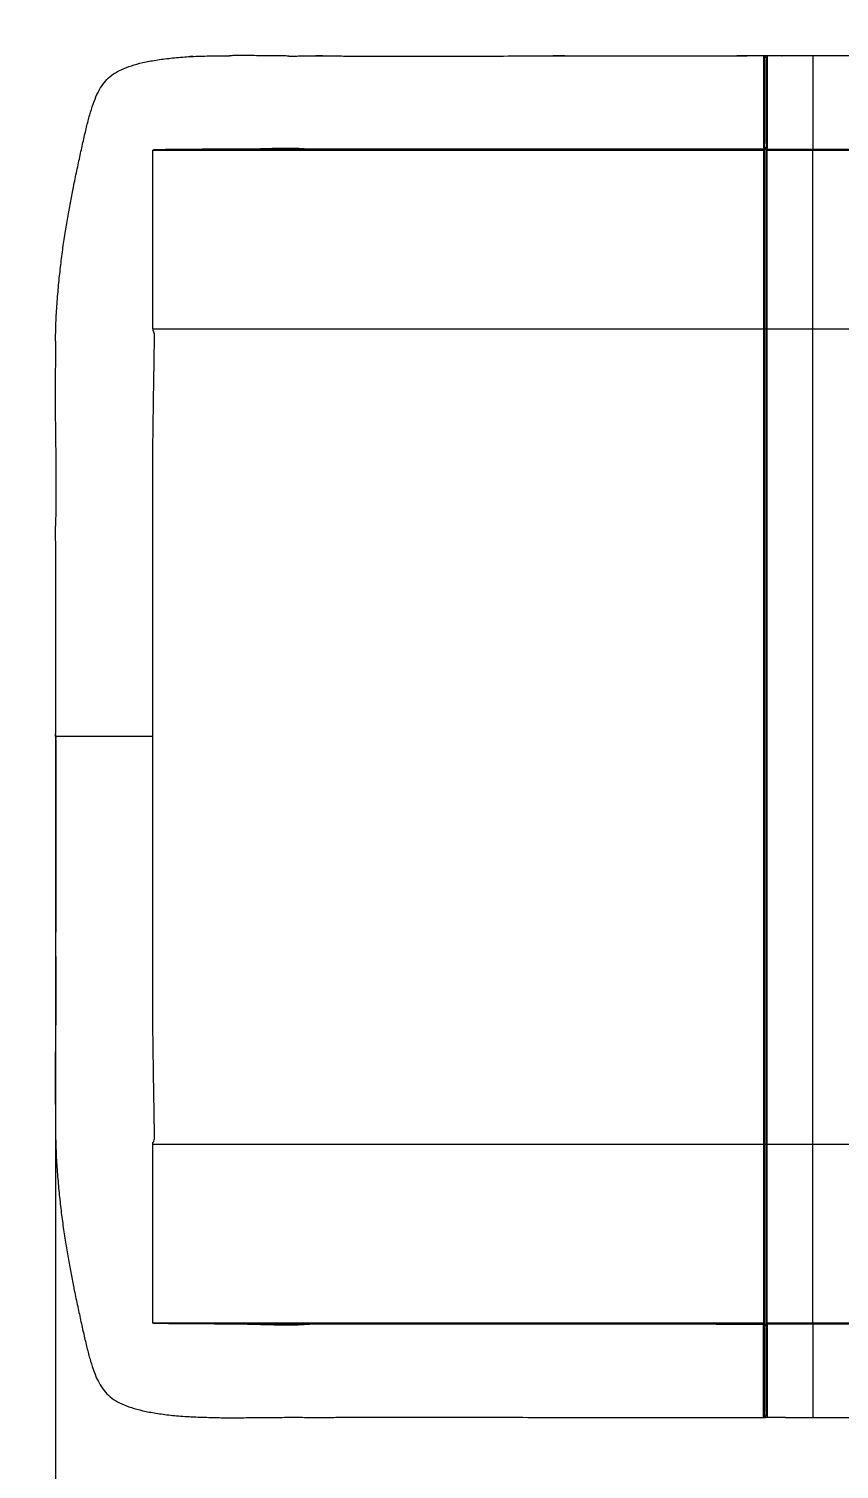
# Model space of a CAD drawing. Header units: millimetres. Extents: x -6077 to 4764, y -4093 to 4128.
# Drawn here: x -2592 to -2175, y 1290 to 2032 of the extents above; entities that cross this region are included whole.
import ezdxf

# ---------------------------------------------------------------- set-up
doc = ezdxf.new("R2010")
doc.units = ezdxf.units.MM
for name, color, linetype in [('DIKOM_ОБЪЕКТ', 7, 'Continuous'), ('DIKOM_РАЗМЕР_ЗОНА', 7, 'Continuous'), ('DIKOM_РАЗМЕР_ОБЪЕКТА', 7, 'Continuous')]:
    doc.layers.add(name, color=color, linetype=linetype)
doc.styles.add('style1', font='arial.ttf', dxfattribs={"width": 0.8})
doc.dimstyles.new('1-50', dxfattribs={"dimtxt": 300, "dimasz": 200, "dimexe": 100, "dimexo": 0, "dimgap": 100, "dimtad": 1, "dimdec": 0, "dimtxsty": 'style1', "dimcen": 0, "dimclrd": 7, "dimclre": 7, "dimadec": 1, "dimazin": 2, "dimtfac": 1, "dimtdec": 0, "dimtmove": 0, "dimatfit": 3, "dimfxl": 0, "dimlwd": 25, "dimlwe": 18, "dimarcsym": 0})

# ---------------------------------------------------------------- blocks, each defined once
blk = doc.blocks.new('A$Ceda28903')
at = {"color": 7, "linetype": 'Continuous', "lineweight": 15}
for p, q in [((750.62, 389.96), (750.62, 662.99)), ((1170.61, 662.99), (1170.61, 389.96)), ((658.62, 389.96), (658.62, 610.53)), ((1262.61, 610.53), (1262.61, 389.96)), ((658.11, 389.96), (658.11, 562.04)), ((1263.11, 562.04), (1263.11, 389.96)), ((610.11, 389.96), (658.11, 389.96)), ((610.11, 389.96), (610.11, 375.96)), ((658.62, 389.96), (658.11, 389.96)), ((658.11, 366.39), (658.11, 389.96)), ((658.62, 366.39), (658.62, 389.96)), ((750.62, 389.96), (658.62, 389.96)), ((750.62, 366.39), (750.62, 389.96)), ((1170.61, 389.96), (750.62, 389.96)), ((1262.61, 389.96), (1170.61, 389.96)), ((1170.61, 389.96), (1170.61, 366.39)), ((1263.11, 389.96), (1262.61, 389.96)), ((1262.61, 389.96), (1262.61, 366.39)), ((1263.11, 389.96), (1311.11, 389.96)), ((1263.11, 389.96), (1263.11, 366.39)), ((1311.11, 375.96), (1311.11, 389.96)), ((610.1, 373.97), (610.13, 374.11)), ((610.1, 373.97), (610.1, 364.53)), ((610.11, 375.96), (610.11, 366.39)), ((1311.11, 375.96), (1311.11, 366.39)), ((1311.11, 374.07), (1311.13, 373.97)), ((1311.13, 373.97), (1311.13, 364.53)), ((610.11, 364.53), (610.1, 350.76)), ((610.11, 365.53), (610.11, 364.66)), ((611.26, 366.11), (610.39, 365.24)), ((610.57, 365.23), (610.39, 365.24)), ((657.35, 366.24), (658.02, 366.39)), ((657.61, 365.89), (658.12, 365.89)), ((658.32, 365.26), (657.82, 365.26)), ((657.83, 364.55), (657.94, 364.55)), ((658.62, 366.39), (658.11, 366.39)), ((658.11, 364.55), (658.11, 310.85)), ((658.11, 364.55), (658.62, 364.55)), ((658.12, 365.89), (750.62, 365.89)), ((750.62, 365.26), (658.32, 365.26)), ((750.62, 366.39), (658.62, 366.39)), ((658.62, 50.05), (658.62, 364.55)), ((658.62, 364.55), (750.62, 364.55)), ((1170.61, 366.39), (750.62, 366.39)), ((750.62, 365.89), (1170.61, 365.89)), ((750.62, 364.55), (750.62, 365.26)), ((1170.61, 365.26), (750.62, 365.26)), ((750.62, 50.05), (750.62, 364.55)), ((750.62, 364.55), (1170.61, 364.55)), ((1262.61, 366.39), (1170.61, 366.39)), ((1170.61, 365.89), (1263.11, 365.89)), ((1170.61, 364.55), (1170.61, 365.26)), ((1262.9, 365.26), (1170.61, 365.26)), ((1170.61, 364.55), (1170.61, 50.05)), ((1170.61, 364.55), (1262.61, 364.55)), ((1263.11, 366.39), (1262.61, 366.39)), ((1262.61, 364.55), (1262.61, 50.05)), ((1262.61, 364.55), (1263.11, 364.55)), ((1263.41, 365.26), (1262.9, 365.26)), ((1263.11, 365.89), (1263.61, 365.89)), ((1263.11, 364.55), (1263.11, 310.85)), ((1263.21, 366.39), (1263.69, 366.22)), ((1263.4, 364.55), (1263.29, 364.55)), ((1264.42, 366.08), (1264, 366.08)), ((1310.84, 365.24), (1310, 366.08)), ((1310.32, 366.25), (1311, 366.39)), ((1311.13, 364.53), (1310.95, 364.53)), ((1311.12, 364.63), (1311.12, 365.53)), ((1311.13, 350.76), (1311.12, 364.53)), ((1311.14, 349.96), (1311.14, 350.76)), ((658.11, 153.68), (658.11, 139.39)), ((1263.11, 153.68), (1263.11, 139.39)), ((610.13, 135.23), (610.12, 134.08)), ((610.16, 137.44), (610.13, 135.23)), ((658.11, 139.39), (658.11, 134.05)), ((1263.11, 139.39), (1263.11, 134.05)), ((1311.1, 135.32), (1311.07, 137.37)), ((1311.11, 134.08), (1311.1, 135.32)), ((610.43, 70.8), (610.47, 70.08)), ((1310.69, 69.24), (1310.73, 69.83)), ((1310.73, 69.83), (1310.8, 70.8)), ((658.56, 50.57), (658.6, 50.11)), ((658.6, 50.11), (658.61, 50.05)), ((658.61, 50.05), (658.62, 50.05)), ((659.96, 50.05), (659.94, 50.05)), ((679.06, 50.05), (674.28, 50.05)), ((706.09, 50.05), (699.68, 50.05)), ((750.62, 50.05), (743.45, 50.05)), ((750.62, 50.05), (751.1, 50.05)), ((751.1, 50.05), (751.72, 50.05)), ((960.61, 50.05), (815.9, 50.05)), ((1105.32, 50.05), (960.61, 50.05)), ((1170.12, 50.05), (1169.51, 50.05)), ((1170.61, 50.05), (1170.12, 50.05)), ((1177.78, 50.05), (1170.61, 50.05)), ((1221.55, 50.05), (1215.14, 50.05)), ((1246.95, 50.05), (1242.17, 50.05)), ((1261.29, 50.05), (1261.27, 50.05)), ((1262.63, 50.11), (1262.61, 50.05)), ((1262.61, 50.05), (1262.61, 50.05)), ((1262.67, 50.57), (1262.63, 50.11)), ((1169.64, 0.05), (1171.97, 0.15)), ((1171.97, 0.15), (1174.3, 0.25))]:
    blk.add_line(p, q, dxfattribs=at)
at = {"color": 8, "linetype": 'Continuous', "lineweight": 15}
for p, q in [((657.82, 365.26), (656.9, 366.17)), ((658.32, 365.26), (657.36, 366.23)), ((750.62, 366.39), (750.62, 365.89)), ((750.62, 365.26), (750.62, 365.89)), ((1170.61, 366.39), (1170.61, 365.89)), ((1170.61, 365.89), (1170.61, 365.26)), ((1263.54, 365.89), (1262.9, 365.26)), ((1263.41, 365.26), (1264.07, 365.92)), ((658.11, 310.85), (658.11, 153.68)), ((1263.11, 310.85), (1263.11, 153.68))]:
    blk.add_line(p, q, dxfattribs=at)
at = {"color": 7, "linetype": 'Continuous', "lineweight": 15}
for centre, radius, start, end in [((657.9, 197.57), 168.82, 89.92795, 90.15961), ((657.62, 364.55), 1, 359.99092, 44.9924), ((1263.61, 364.55), 1, 135.00009, 180.0001)]:
    blk.add_arc(centre, radius, start, end, dxfattribs=at)
at = {"color": 8, "linetype": 'Continuous', "lineweight": 15}
for centre, start, end in [((658.12, 366.39), 269.98221, 0.02121), ((1263.11, 366.39), 180.00145, 270.00196)]:
    blk.add_arc(centre, 0.5, start, end, dxfattribs=at)
at = {"color": 7, "linetype": 'Continuous', "lineweight": 15}
for points, knots in [([(610.11, 562.04), (610.11, 557.02), (610.11, 546.96), (610.11, 531.08), (610.11, 514.64), (610.11, 497.65), (610.11, 480.23), (610.11, 462.47), (610.11, 444.47), (610.11, 426.33), (610.11, 408.14), (610.11, 396.01), (610.11, 389.96)], [0, 0, 0, 0, 0.098974, 0.198608, 0.298758, 0.399272, 0.5, 0.60073, 0.701245, 0.801394, 0.901027, 1, 1, 1, 1]), ([(1311.11, 389.96), (1311.11, 396.01), (1311.11, 408.14), (1311.11, 426.33), (1311.11, 444.47), (1311.11, 462.47), (1311.11, 480.23), (1311.11, 497.65), (1311.11, 514.64), (1311.11, 531.08), (1311.11, 546.96), (1311.11, 557.02), (1311.11, 562.04)], [0, 0, 0, 0, 0.098974, 0.198608, 0.298757, 0.399272, 0.5, 0.600729, 0.701245, 0.801394, 0.901027, 1, 1, 1, 1]), ([(610.39, 365.24), (610.36, 365.21), (610.32, 365.16), (610.26, 365.08), (610.2, 364.99), (610.16, 364.89), (610.13, 364.79), (610.1, 364.67), (610.1, 364.59), (610.1, 364.53)], [0, 0, 0, 0, 0.132729, 0.26552, 0.398327, 0.53114, 0.663937, 0.796722, 1, 1, 1, 1]), ([(610.11, 366.39), (610.12, 366.39), (610.12, 366.39), (610.21, 366.39), (610.28, 366.39)], [0, 0, 0, 0, 0.282268, 1, 1, 1, 1]), ([(610.46, 365.23), (610.42, 365.18), (610.33, 365.08), (610.24, 364.91), (610.18, 364.72), (610.17, 364.59), (610.17, 364.52)], [0, 0, 0, 0, 0.247685, 0.50012, 0.752527, 1, 1, 1, 1]), ([(610.23, 366.39), (610.42, 366.31), (610.78, 366.16), (612.04, 365.98), (613.44, 365.91), (614.94, 365.89), (616.48, 365.89), (618.23, 365.89), (620.39, 365.89), (623.06, 365.89), (626.29, 365.89), (629.67, 365.89), (633.16, 365.89), (636.66, 365.89), (640.1, 365.89), (643.38, 365.89), (646.08, 365.89), (648.27, 365.89), (650.23, 365.89), (652.19, 365.9), (654.16, 365.95), (655.88, 366.05), (657.03, 366.16), (657.3, 366.23), (657.35, 366.24)], [0, 0, 0, 0, 0.057416, 0.107909, 0.150964, 0.187293, 0.226258, 0.262884, 0.299178, 0.352549, 0.405041, 0.457941, 0.510634, 0.563436, 0.615818, 0.668392, 0.719512, 0.75298, 0.787947, 0.834156, 0.877632, 0.929038, 0.987844, 1, 1, 1, 1]), ([(658.11, 366.39), (658.11, 366.34), (658.1, 366.24), (658.03, 366.1), (657.92, 365.98), (657.78, 365.91), (657.67, 365.88), (657.62, 365.89), (657.61, 365.89)], [0, 0, 0, 0, 0.196329, 0.392678, 0.588961, 0.785335, 0.98172, 1, 1, 1, 1]), ([(658.1, 310.85), (658.1, 317.9), (658.11, 335.8), (657.98, 353.7), (657.91, 364.55)], [0, 0, 0, 0, 0.393662, 1, 1, 1, 1]), ([(658.04, 364.55), (658.06, 364.64), (658.1, 364.8), (658.02, 364.95), (657.99, 365.01)], [0, 0, 0, 0, 0.616495, 1, 1, 1, 1]), ([(658.11, 364.55), (658.11, 364.66), (658.09, 364.82), (658.02, 364.96), (658, 365.01)], [0, 0, 0, 0, 0.681003, 1, 1, 1, 1]), ([(1263.11, 366.39), (1263.2, 366.39), (1263.38, 366.39), (1264.44, 366.39), (1265.32, 366.39), (1265.74, 366.39), (1266.18, 366.39), (1266.66, 366.39), (1267.05, 366.39), (1267.46, 366.39), (1267.99, 366.39), (1268.74, 366.39), (1269.5, 366.39), (1270.18, 366.39), (1270.83, 366.39), (1271.54, 366.39), (1272.27, 366.39), (1273.02, 366.39), (1273.61, 366.39), (1274.23, 366.39), (1275, 366.39), (1276.04, 366.39), (1277.08, 366.39), (1277.97, 366.39), (1278.82, 366.39), (1279.71, 366.39), (1280.61, 366.39), (1281.52, 366.39), (1282.22, 366.39), (1282.88, 366.39), (1283.65, 366.39), (1284.79, 366.39), (1286, 366.39), (1286.78, 366.39), (1287.11, 366.39)], [0, 0, 0, 0, 0.125188, 0.250374, 0.275427, 0.300483, 0.325537, 0.350593, 0.375646, 0.382789, 0.40884, 0.448004, 0.478006, 0.500231, 0.525296, 0.550355, 0.57542, 0.600478, 0.625542, 0.632727, 0.658727, 0.697772, 0.727852, 0.750175, 0.775188, 0.800201, 0.825214, 0.850227, 0.875239, 0.882431, 0.903648, 0.937374, 0.973773, 1, 1, 1, 1]), ([(1263.11, 366.39), (1263.12, 366.33), (1263.13, 366.22), (1263.22, 366.07), (1263.35, 365.96), (1263.49, 365.9), (1263.65, 365.88), (1263.79, 365.91), (1263.91, 365.98), (1263.97, 366.05), (1264, 366.08)], [0, 0, 0, 0, 0.142501, 0.280005, 0.412496, 0.539993, 0.662538, 0.780049, 0.89251, 1, 1, 1, 1]), ([(1263.23, 365.01), (1263.21, 364.96), (1263.13, 364.82), (1263.12, 364.66), (1263.11, 364.55)], [0, 0, 0, 0, 0.318955, 1, 1, 1, 1]), ([(1263.32, 364.55), (1263.25, 353.7), (1263.12, 335.8), (1263.13, 317.9), (1263.13, 310.85)], [0, 0, 0, 0, 0.606338, 1, 1, 1, 1]), ([(1263.24, 365.01), (1263.21, 364.95), (1263.13, 364.8), (1263.17, 364.64), (1263.19, 364.55)], [0, 0, 0, 0, 0.383532, 1, 1, 1, 1]), ([(1310.84, 365.24), (1310.76, 365.23), (1310.59, 365.22), (1309.2, 365.21), (1307.01, 365.22), (1304.04, 365.22), (1300.42, 365.24), (1296.3, 365.25), (1291.81, 365.27), (1287.15, 365.28), (1282.49, 365.29), (1278.01, 365.29), (1273.88, 365.29), (1270.26, 365.28), (1267.29, 365.27), (1265.09, 365.26), (1263.67, 365.26), (1263.5, 365.26), (1263.41, 365.26)], [0, 0, 0, 0, 0.062285, 0.124935, 0.187132, 0.249758, 0.312181, 0.374652, 0.437313, 0.500091, 0.562507, 0.625019, 0.687593, 0.749916, 0.812581, 0.874893, 0.937515, 1, 1, 1, 1]), ([(1263.69, 366.22), (1263.75, 366.2), (1263.98, 366.11), (1264.92, 365.98), (1266.25, 365.91), (1267.7, 365.89), (1269.21, 365.89), (1270.92, 365.89), (1273.05, 365.89), (1275.69, 365.89), (1278.89, 365.89), (1282.25, 365.89), (1285.72, 365.89), (1289.23, 365.89), (1292.69, 365.89), (1295.99, 365.89), (1298.72, 365.89), (1300.93, 365.89), (1302.92, 365.89), (1304.93, 365.9), (1306.95, 365.95), (1308.74, 366.05), (1309.96, 366.16), (1310.26, 366.23), (1310.32, 366.25)], [0, 0, 0, 0, 0.016351, 0.067867, 0.112172, 0.149688, 0.189955, 0.228076, 0.265937, 0.321228, 0.375998, 0.430731, 0.485218, 0.540173, 0.594917, 0.649529, 0.702553, 0.737479, 0.773726, 0.821925, 0.867721, 0.921449, 0.983344, 1, 1, 1, 1]), ([(1310.22, 366.08), (1310.16, 366.08), (1310.06, 366.08), (1309.21, 366.08), (1308.87, 366.08)], [0, 0, 0, 0, 0.588467, 1, 1, 1, 1]), ([(1310.42, 366.39), (1310.43, 366.39), (1310.52, 366.39), (1310.92, 366.39), (1311.03, 366.39), (1311.11, 366.39)], [0, 0, 0, 0, 0.021581, 0.183587, 1, 1, 1, 1]), ([(1311.06, 364.52), (1311.06, 364.59), (1311.05, 364.72), (1310.99, 364.91), (1310.9, 365.08), (1310.81, 365.18), (1310.77, 365.23)], [0, 0, 0, 0, 0.247475, 0.499894, 0.752334, 1, 1, 1, 1]), ([(1311.13, 364.53), (1311.13, 364.6), (1311.12, 364.71), (1311.09, 364.84), (1311.05, 364.94), (1311, 365.03), (1310.94, 365.13), (1310.88, 365.2), (1310.84, 365.24)], [0, 0, 0, 0, 0.266774, 0.399608, 0.532443, 0.665267, 0.798111, 1, 1, 1, 1]), ([(610.09, 349.96), (610.09, 350.77), (610.09, 352.39), (610.1, 354.49), (610.1, 355.67), (610.1, 356.14)], [0, 0, 0, 0, 0.377461, 0.755601, 1, 1, 1, 1]), ([(610.14, 259.94), (610.12, 268.44), (610.03, 298.44), (610.07, 328.45), (610.09, 349.96)], [0, 0, 0, 0, 0.283208, 1, 1, 1, 1]), ([(1311.09, 260.47), (1311.11, 268.79), (1311.19, 298.62), (1311.16, 328.45), (1311.14, 349.96)], [0, 0, 0, 0, 0.278898, 1, 1, 1, 1]), ([(610.11, 262.21), (610.12, 260.69), (610.13, 258.71), (610.14, 256.71), (610.15, 256.24)], [0, 0, 0, 0, 0.760504, 1, 1, 1, 1]), ([(1311.08, 256.32), (1311.09, 257.13), (1311.1, 259.09), (1311.11, 261.05), (1311.11, 262.21)], [0, 0, 0, 0, 0.411141, 1, 1, 1, 1]), ([(610.21, 120.06), (610.21, 121.43), (610.22, 125.41), (610.13, 130.49), (610.15, 134.2), (610.15, 135.23)], [0, 0, 0, 0, 0.274756, 0.799246, 1, 1, 1, 1]), ([(658.19, 88.66), (658.19, 88.85), (658.19, 90.71), (658.14, 94.58), (658.02, 100.01), (657.89, 105.22), (657.76, 110), (657.67, 114.25), (657.61, 117.89), (657.6, 120.86), (657.64, 123.26), (657.75, 125.93), (657.92, 129.07), (658.1, 132.04), (658.1, 133.56), (658.1, 134.06)], [0, 0, 0, 0, 0.016346, 0.158769, 0.288648, 0.405297, 0.508066, 0.596429, 0.670041, 0.728784, 0.772873, 0.810272, 0.885329, 0.962684, 1, 1, 1, 1]), ([(658.11, 134.05), (658.11, 130.93), (658.12, 124.65), (658.13, 115.27), (658.14, 106), (658.16, 97.11), (658.18, 91.29), (658.19, 88.67), (658.19, 88.66)], [0, 0, 0, 0, 0.194684, 0.393191, 0.594329, 0.796808, 0.99929, 1, 1, 1, 1]), ([(1263.11, 134.05), (1263.11, 130.93), (1263.11, 124.65), (1263.1, 115.27), (1263.09, 106), (1263.06, 97.11), (1263.05, 91.29), (1263.04, 88.67), (1263.04, 88.66)], [0, 0, 0, 0, 0.194684, 0.393191, 0.594329, 0.796808, 0.99929, 1, 1, 1, 1]), ([(1263.13, 134.02), (1263.13, 133.54), (1263.13, 132.03), (1263.31, 129.07), (1263.48, 125.93), (1263.59, 123.26), (1263.63, 120.86), (1263.62, 117.89), (1263.56, 114.25), (1263.46, 110), (1263.34, 105.22), (1263.21, 100.01), (1263.09, 94.58), (1263.04, 90.71), (1263.04, 88.85), (1263.04, 88.66)], [0, 0, 0, 0, 0.036455, 0.11388, 0.189003, 0.226436, 0.270565, 0.32936, 0.403038, 0.49148, 0.59434, 0.711094, 0.841089, 0.98364, 1, 1, 1, 1]), ([(1311.02, 121.3), (1311.02, 122.25), (1311.01, 125.83), (1311.1, 130.52), (1311.08, 134.26), (1311.08, 135.32)], [0, 0, 0, 0, 0.208231, 0.776422, 1, 1, 1, 1]), ([(610.21, 120.06), (610.21, 119.05), (610.18, 116.46), (610.13, 112.45), (610.09, 108.23), (610.05, 104.28), (610.01, 100.33), (609.99, 96.12), (610.01, 92.46), (610.05, 90.32), (610.07, 89.55)], [0, 0, 0, 0, 0.08966, 0.230416, 0.356752, 0.471541, 0.599018, 0.744623, 0.908265, 1, 1, 1, 1]), ([(1311.1, 81.01), (1311.12, 81.34), (1311.16, 82.36), (1311.22, 84.51), (1311.25, 87.52), (1311.26, 91.07), (1311.24, 95.03), (1311.21, 99.67), (1311.16, 104.94), (1311.11, 110.82), (1311.07, 116.25), (1311.02, 119.75), (1311.01, 121.25), (1311.01, 121.3)], [0, 0, 0, 0, 0.039994, 0.121683, 0.210145, 0.305681, 0.407011, 0.507959, 0.640848, 0.77187, 0.90119, 0.997272, 1, 1, 1, 1]), ([(757.1, 0), (756.79, 0), (753.19, 0.02), (746.32, 0.21), (736.51, 0.84), (726.93, 1.65), (717.69, 2.66), (708.82, 3.8), (700.36, 5.06), (692.35, 6.4), (684.79, 7.78), (677.04, 9.31), (669.16, 10.96), (661.21, 12.69), (653.74, 14.33), (646.79, 15.93), (640.46, 17.57), (634.82, 19.33), (629.92, 21.28), (625.72, 23.58), (622.2, 26.38), (619.32, 29.8), (617.03, 33.94), (615.15, 38.95), (613.56, 44.82), (612.27, 51.53), (611.26, 59.1), (610.55, 67.53), (610.17, 76.84), (610.06, 84.23), (610.07, 88.68), (610.07, 89.55)], [0, 0, 0, 0, 0.002972, 0.034695, 0.066275, 0.09766, 0.128688, 0.159758, 0.191089, 0.222195, 0.25314, 0.284089, 0.322944, 0.361883, 0.400838, 0.43974, 0.478506, 0.517308, 0.556348, 0.59581, 0.635494, 0.675173, 0.714994, 0.754797, 0.794446, 0.833966, 0.873063, 0.912039, 0.951287, 0.99047, 1, 1, 1, 1]), ([(1164.13, 0), (1164.44, 0), (1168.04, 0.02), (1174.91, 0.21), (1184.72, 0.84), (1194.3, 1.65), (1203.54, 2.66), (1212.41, 3.8), (1220.86, 5.06), (1228.88, 6.4), (1236.43, 7.78), (1244.19, 9.31), (1252.07, 10.96), (1260.02, 12.69), (1267.49, 14.33), (1274.44, 15.93), (1280.77, 17.57), (1286.41, 19.33), (1291.31, 21.28), (1295.51, 23.58), (1299.02, 26.38), (1301.91, 29.8), (1304.2, 33.94), (1306.08, 38.95), (1307.67, 44.82), (1308.96, 51.53), (1309.97, 59.09), (1310.67, 67.56), (1311.01, 74.9), (1311.06, 79.64), (1311.08, 81.01)], [0, 0, 0, 0, 0.003072, 0.035871, 0.068521, 0.100969, 0.133049, 0.165172, 0.197564, 0.229724, 0.261719, 0.293716, 0.333888, 0.374146, 0.414421, 0.454642, 0.494721, 0.534838, 0.575201, 0.616, 0.657029, 0.698052, 0.739223, 0.780375, 0.821368, 0.862227, 0.902649, 0.942946, 0.983523, 1, 1, 1, 1]), ([(610.47, 70.08), (610.5, 69.62), (610.53, 69.07), (610.57, 68.51), (610.57, 68.43)], [0, 0, 0, 0, 0.854459, 1, 1, 1, 1]), ([(658.31, 67.74), (658.32, 66.3), (658.34, 63.41), (658.38, 59.71), (658.41, 57.7), (658.42, 56.7)], [0, 0, 0, 0, 0.333302, 0.666726, 1, 1, 1, 1]), ([(1262.92, 67.74), (1262.91, 66.3), (1262.89, 63.41), (1262.85, 59.71), (1262.82, 57.7), (1262.81, 56.7)], [0, 0, 0, 0, 0.33329, 0.666713, 1, 1, 1, 1]), ([(658.42, 56.7), (658.43, 55.72), (658.46, 53.76), (658.51, 51.7), (658.54, 50.95), (658.56, 50.57)], [0, 0, 0, 0, 0.333271, 0.666727, 1, 1, 1, 1]), ([(1262.81, 56.7), (1262.79, 55.72), (1262.76, 53.76), (1262.72, 51.7), (1262.69, 50.95), (1262.67, 50.57)], [0, 0, 0, 0, 0.33326, 0.666717, 1, 1, 1, 1]), ([(659.94, 50.05), (659.57, 50.05), (658.82, 50.05), (658.68, 50.05), (658.62, 50.05)], [0, 0, 0, 0, 0.500006, 1, 1, 1, 1]), ([(661.4, 50.05), (661.06, 50.05), (660.52, 50.05), (660.11, 50.05), (659.96, 50.05)], [0, 0, 0, 0, 0.640744, 1, 1, 1, 1]), ([(674.28, 50.05), (673.37, 50.05), (671.61, 50.05), (669.35, 50.05), (667.31, 50.05), (665.51, 50.04), (663.93, 50.04), (662.54, 50.04), (661.79, 50.05), (661.4, 50.05)], [0, 0, 0, 0, 0.157903, 0.303753, 0.43754, 0.587822, 0.724126, 0.857123, 1, 1, 1, 1]), ([(699.68, 50.05), (697.14, 50.05), (692.07, 50.05), (685.14, 50.05), (681.08, 50.05), (679.06, 50.05)], [0, 0, 0, 0, 0.333336, 0.666664, 1, 1, 1, 1]), ([(729.87, 50.05), (727.12, 50.05), (721.63, 50.05), (713.65, 50.05), (708.61, 50.05), (706.09, 50.05)], [0, 0, 0, 0, 0.333333, 0.666667, 1, 1, 1, 1]), ([(743.45, 50.05), (741.17, 50.05), (736.6, 50.05), (732.12, 50.05), (729.87, 50.05)], [0, 0, 0, 0, 0.499993, 1, 1, 1, 1]), ([(815.9, 50.05), (805.15, 50.19), (789.01, 50.41), (771.94, 50.69), (765.35, 50.79), (764.05, 50.81), (762.31, 50.84), (759.48, 50.89), (756.08, 50.96), (753.72, 51.04), (752.56, 50.76), (752.05, 50.55), (751.84, 50.4), (751.74, 50.26), (751.73, 50.13), (751.72, 50.05)], [0, 0, 0, 0, 0.499945, 0.749918, 0.793787, 0.806255, 0.810122, 0.874905, 0.937399, 0.968595, 0.984219, 0.992103, 0.994078, 0.996051, 1, 1, 1, 1]), ([(960.61, 50.05), (960.61, 47.59), (960.61, 42.68), (960.61, 35.46), (960.61, 28.54), (960.61, 22.1), (960.61, 16.26), (960.61, 11.25), (960.61, 7.14), (960.61, 3.94), (960.61, 1.66), (960.61, 0.25), (960.61, 0.11), (960.61, 0.05)], [0, 0, 0, 0, 0.093084, 0.186335, 0.279716, 0.373188, 0.466711, 0.560245, 0.64842, 0.736539, 0.824571, 0.912476, 1, 1, 1, 1]), ([(1169.51, 50.05), (1169.5, 50.13), (1169.49, 50.26), (1169.38, 50.4), (1169.17, 50.55), (1168.24, 50.95), (1166.42, 51.02), (1164, 50.94), (1161.57, 50.89), (1159.47, 50.85), (1157.88, 50.83), (1156.45, 50.8), (1154.86, 50.78), (1153.06, 50.75), (1150.76, 50.72), (1147.97, 50.67), (1144.54, 50.62), (1141.08, 50.56), (1133.61, 50.44), (1121.69, 50.26), (1110.93, 50.12), (1105.32, 50.05)], [0, 0, 0, 0, 0.00395, 0.005923, 0.007899, 0.015782, 0.052822, 0.090592, 0.128915, 0.165594, 0.188399, 0.202756, 0.231841, 0.262706, 0.286181, 0.338919, 0.392131, 0.445815, 0.499971, 0.739283, 1, 1, 1, 1]), ([(1191.36, 50.05), (1189.11, 50.05), (1184.63, 50.05), (1180.06, 50.05), (1177.78, 50.05)], [0, 0, 0, 0, 0.499998, 1, 1, 1, 1]), ([(1215.14, 50.05), (1212.62, 50.05), (1207.58, 50.05), (1199.6, 50.05), (1194.11, 50.05), (1191.36, 50.05)], [0, 0, 0, 0, 0.333335, 0.666665, 1, 1, 1, 1]), ([(1242.17, 50.05), (1240.14, 50.05), (1236.09, 50.05), (1229.16, 50.05), (1224.09, 50.05), (1221.55, 50.05)], [0, 0, 0, 0, 0.333336, 0.666664, 1, 1, 1, 1]), ([(1259.83, 50.05), (1259.27, 50.05), (1258.28, 50.04), (1256.16, 50.04), (1253.7, 50.05), (1250.55, 50.05), (1248.19, 50.05), (1246.95, 50.05)], [0, 0, 0, 0, 0.200027, 0.356278, 0.588257, 0.782314, 1, 1, 1, 1]), ([(1261.27, 50.05), (1261.12, 50.05), (1260.71, 50.05), (1260.17, 50.05), (1259.83, 50.05)], [0, 0, 0, 0, 0.359256, 1, 1, 1, 1]), ([(1262.61, 50.05), (1262.54, 50.05), (1262.41, 50.05), (1261.66, 50.05), (1261.29, 50.05)], [0, 0, 0, 0, 0.499994, 1, 1, 1, 1]), ([(757.1, 0), (757.55, -0.01), (758.51, -0.02), (760.41, -0.04), (763.01, -0.06), (766.31, -0.09), (770.62, -0.12), (775.73, -0.15), (781.41, -0.18), (786.72, -0.19), (791.2, -0.19), (794.42, -0.17), (796.6, -0.15), (798.04, -0.12), (799.45, -0.1), (801.16, -0.07), (803.22, -0.04), (805.92, -0.01), (809.34, 0.03), (813.57, 0.07), (818.39, 0.11), (823.75, 0.15), (829.34, 0.2), (834.77, 0.2), (839.72, 0.17), (844.13, 0.11), (847.71, 0.05), (850.41, 0.02), (851.76, 0.03), (852.34, 0.04)], [0, 0, 0, 0, 0.016043, 0.034464, 0.061511, 0.095669, 0.136993, 0.194363, 0.253889, 0.312513, 0.358522, 0.392576, 0.41323, 0.426212, 0.440644, 0.458496, 0.479833, 0.504678, 0.542204, 0.585691, 0.635181, 0.690762, 0.751065, 0.807475, 0.858807, 0.905446, 0.947944, 0.977495, 1, 1, 1, 1]), ([(960.61, 0.05), (944.39, 0.07), (911.95, 0.11), (875.86, 0.11), (855.99, 0.04), (852.34, 0.03)], [0, 0, 0, 0, 0.449499, 0.898938, 1, 1, 1, 1]), ([(960.61, 0.38), (961.08, 0.22), (961.63, 0.04), (962.24, 0.05), (962.34, 0.05)], [0, 0, 0, 0, 0.831528, 1, 1, 1, 1]), ([(960.61, 0.05), (976.84, 0.07), (1009.28, 0.11), (1045.37, 0.11), (1065.24, 0.04), (1068.89, 0.03)], [0, 0, 0, 0, 0.449499, 0.898938, 1, 1, 1, 1]), ([(1068.89, 0.04), (1069.47, 0.03), (1070.82, 0.02), (1073.52, 0.05), (1077.1, 0.11), (1081.51, 0.17), (1086.84, 0.2), (1093.02, 0.19), (1099.6, 0.14), (1105.71, 0.09), (1111, 0.04), (1115.7, -0.01), (1119.66, -0.06), (1122.52, -0.11), (1124.41, -0.15), (1126.29, -0.17), (1128.94, -0.18), (1132.48, -0.19), (1136.93, -0.18), (1142.25, -0.17), (1147.86, -0.14), (1152.68, -0.1), (1156.31, -0.08), (1158.84, -0.06), (1161, -0.04), (1162.71, -0.02), (1163.68, -0.01), (1164.13, 0)], [0, 0, 0, 0, 0.022506, 0.052058, 0.094558, 0.141198, 0.192531, 0.260849, 0.332214, 0.395244, 0.449585, 0.49533, 0.540483, 0.572423, 0.584728, 0.603592, 0.631129, 0.667608, 0.713394, 0.769046, 0.831963, 0.886984, 0.917931, 0.944029, 0.965534, 0.983956, 1, 1, 1, 1])]:
    blk.add_open_spline(points, degree=3, knots=knots, dxfattribs=at)
at = {"color": 8, "linetype": 'Continuous', "lineweight": 15}
for points, knots in [([(610.1, 364.53), (610.18, 364.53), (610.35, 364.51), (611.77, 364.51), (613.99, 364.51), (617, 364.52), (620.67, 364.53), (624.84, 364.55), (629.38, 364.56), (634.1, 364.57), (638.81, 364.58), (643.34, 364.58), (647.51, 364.58), (651.18, 364.57), (654.19, 364.56), (656.39, 364.55), (657.62, 364.55), (657.78, 364.55), (657.83, 364.55)], [0, 0, 0, 0, 0.0652, 0.130222, 0.195183, 0.260363, 0.325175, 0.390344, 0.45522, 0.520525, 0.585426, 0.650425, 0.715493, 0.780305, 0.845478, 0.910289, 0.975433, 1, 1, 1, 1]), ([(610.28, 366.39), (610.29, 366.39), (610.36, 366.39), (610.7, 366.39), (611.26, 366.39), (612.11, 366.39), (613.31, 366.39), (614.95, 366.39), (616.63, 366.39), (618.16, 366.39), (619.43, 366.39), (621, 366.39), (622.87, 366.39), (624.71, 366.39), (626.25, 366.39), (627.46, 366.39), (628.77, 366.39), (630.09, 366.39), (631.43, 366.39), (632.77, 366.39), (633.77, 366.39), (634.74, 366.39), (635.84, 366.39), (637.22, 366.39), (638.55, 366.39), (639.73, 366.39), (640.92, 366.39), (642.12, 366.39), (642.99, 366.39), (643.86, 366.39), (644.85, 366.39), (646.08, 366.39), (647.23, 366.39), (648.22, 366.39), (649.2, 366.39), (650.17, 366.39), (650.84, 366.39), (651.69, 366.39), (652.64, 366.39), (653.77, 366.39), (654.73, 366.39), (655.56, 366.39), (656.42, 366.39), (657.03, 366.39), (657.34, 366.39), (657.43, 366.39)], [0, 0, 0, 0, 0.010083, 0.041006, 0.07452, 0.106928, 0.148504, 0.19416, 0.23886, 0.263095, 0.289158, 0.312422, 0.349197, 0.386631, 0.402874, 0.42299, 0.443105, 0.463221, 0.483337, 0.503454, 0.52357, 0.527858, 0.547162, 0.572514, 0.590087, 0.607436, 0.626251, 0.645064, 0.663881, 0.667985, 0.687244, 0.712739, 0.730334, 0.747709, 0.766562, 0.785414, 0.804265, 0.808366, 0.839214, 0.86768, 0.891823, 0.918205, 0.944588, 0.983828, 1, 1, 1, 1]), ([(657.82, 365.26), (657.73, 365.26), (657.56, 365.26), (656.14, 365.26), (653.94, 365.27), (650.97, 365.28), (647.35, 365.29), (643.23, 365.29), (638.75, 365.29), (634.09, 365.28), (629.44, 365.27), (624.95, 365.25), (620.83, 365.24), (617.2, 365.22), (614.23, 365.22), (612.05, 365.21), (610.79, 365.22), (610.63, 365.23), (610.57, 365.23)], [0, 0, 0, 0, 0.06412, 0.128385, 0.19233, 0.256637, 0.320592, 0.384807, 0.448957, 0.513008, 0.577458, 0.641477, 0.705777, 0.769716, 0.834014, 0.898091, 0.962219, 1, 1, 1, 1]), ([(658, 365.01), (657.99, 365.03), (657.95, 365.12), (657.88, 365.2), (657.82, 365.26)], [0, 0, 0, 0, 0.195979, 1, 1, 1, 1]), ([(1263.41, 365.26), (1263.35, 365.2), (1263.28, 365.12), (1263.24, 365.03), (1263.23, 365.01)], [0, 0, 0, 0, 0.803932, 1, 1, 1, 1]), ([(1310.95, 364.53), (1310.89, 364.52), (1310.73, 364.51), (1309.45, 364.51), (1307.26, 364.51), (1304.25, 364.52), (1300.58, 364.53), (1296.41, 364.55), (1291.86, 364.56), (1287.14, 364.57), (1282.43, 364.58), (1277.9, 364.58), (1273.72, 364.58), (1270.06, 364.57), (1267.04, 364.56), (1264.84, 364.55), (1263.61, 364.55), (1263.45, 364.55), (1263.4, 364.55)], [0, 0, 0, 0, 0.038691, 0.10572, 0.172255, 0.239251, 0.306019, 0.372829, 0.439834, 0.50696, 0.573692, 0.64053, 0.707436, 0.774082, 0.841096, 0.907739, 0.974726, 1, 1, 1, 1]), ([(1287.11, 366.39), (1288.69, 366.39), (1291.83, 366.39), (1295.28, 366.39), (1297.54, 366.39), (1298.74, 366.39), (1299.89, 366.39), (1301.01, 366.39), (1302.09, 366.39), (1303.12, 366.39), (1303.83, 366.39), (1304.51, 366.39), (1305.23, 366.39), (1306.11, 366.39), (1306.91, 366.39), (1307.58, 366.39), (1308.21, 366.39), (1308.78, 366.39), (1309.15, 366.39), (1309.47, 366.39), (1309.78, 366.39), (1310.14, 366.39), (1310.34, 366.39), (1310.42, 366.39)], [0, 0, 0, 0, 0.147618, 0.294855, 0.337392, 0.379544, 0.421698, 0.463852, 0.506005, 0.548155, 0.590308, 0.598476, 0.638906, 0.690434, 0.728929, 0.76688, 0.806318, 0.845763, 0.885198, 0.892828, 0.923548, 0.969692, 1, 1, 1, 1]), ([(610.15, 135.23), (610.15, 136.91), (610.16, 141.28), (610.21, 148.34), (610.33, 175.21), (610.25, 212.41), (610.17, 246.93), (610.14, 259.94)], [0, 0, 0, 0, 0.040477, 0.105119, 0.169759, 0.686989, 1, 1, 1, 1]), ([(1311.08, 135.32), (1311.08, 136.97), (1311.07, 141.31), (1311.01, 148.34), (1310.9, 175.21), (1310.98, 212.59), (1311.06, 247.28), (1311.09, 260.47)], [0, 0, 0, 0, 0.03964, 0.104049, 0.168456, 0.68382, 1, 1, 1, 1]), ([(658.19, 88.66), (658.2, 86.02), (658.23, 80.78), (658.26, 73.76), (658.29, 69.73), (658.31, 67.74)], [0, 0, 0, 0, 0.337636, 0.672038, 1, 1, 1, 1]), ([(1263.04, 88.66), (1263.02, 86.02), (1263, 80.78), (1262.96, 73.76), (1262.94, 69.73), (1262.92, 67.74)], [0, 0, 0, 0, 0.337636, 0.672038, 1, 1, 1, 1])]:
    blk.add_open_spline(points, degree=3, knots=knots, dxfattribs=at)
blk = doc.blocks.new('*D11')
at = {"layer": 'Defpoints', "color": 0, "transparency": 16777216}
for p in [(-2578.26, 1668.58), (3233.11, -1394.5), (3233.11, -3410.44)]:
    blk.add_point(p, dxfattribs=at)
at = {"layer": 'DIKOM_РАЗМЕР_ОБЪЕКТА', "color": 7, "lineweight": 18, "transparency": 16777216}
for p, q in [((-2578.26, 1668.58), (-2578.26, -3510.44)), ((3233.11, -1394.5), (3233.11, -3510.44))]:
    blk.add_line(p, q, dxfattribs=at)
at = {"layer": 'DIKOM_РАЗМЕР_ОБЪЕКТА', "color": 7, "lineweight": 25, "transparency": 16777216}
blk.add_line((-2378.26, -3410.44), (3033.11, -3410.44), dxfattribs=at)
at = {"layer": 'DIKOM_РАЗМЕР_ОБЪЕКТА', "color": 7, "transparency": 16777216}
for points in [[(-2378.26, -3377.11), (-2378.26, -3443.77), (-2578.26, -3410.44)], [(3033.11, -3377.11), (3033.11, -3443.77), (3233.11, -3410.44)]]:
    blk.add_solid(points, dxfattribs=at)
at = {"layer": 'DIKOM_РАЗМЕР_ОБЪЕКТА', "color": 0, "transparency": 16777216, "insert": (327.42, -3157.27), "char_height": 300, "attachment_point": 5, "style": 'style1'}
blk.add_mtext('5800', dxfattribs=at)
blk = doc.blocks.new('*D12')
at = {"layer": 'Defpoints', "color": 0, "transparency": 16777216}
for p in [(-4578.26, 1697.5), (4764.11, -1040.5), (-4578.26, -3993.44)]:
    blk.add_point(p, dxfattribs=at)
at = {"layer": 'DIKOM_РАЗМЕР_ЗОНА', "color": 7, "lineweight": 18, "transparency": 16777216}
for p, q in [((-4578.26, 1697.5), (-4578.26, -4093.44)), ((4764.11, -1040.5), (4764.11, -4093.44))]:
    blk.add_line(p, q, dxfattribs=at)
at = {"layer": 'DIKOM_РАЗМЕР_ЗОНА', "color": 7, "lineweight": 25, "transparency": 16777216}
blk.add_line((4564.11, -3993.44), (-4378.26, -3993.44), dxfattribs=at)
at = {"layer": 'DIKOM_РАЗМЕР_ЗОНА', "color": 7, "transparency": 16777216}
for points in [[(-4378.26, -3960.11), (-4378.26, -4026.77), (-4578.26, -3993.44)], [(4564.11, -3960.11), (4564.11, -4026.77), (4764.11, -3993.44)]]:
    blk.add_solid(points, dxfattribs=at)
at = {"layer": 'DIKOM_РАЗМЕР_ЗОНА', "color": 0, "transparency": 16777216, "insert": (92.92, -3740.16), "char_height": 300, "attachment_point": 5, "style": 'style1'}
blk.add_mtext('9300', dxfattribs=at)
blk = doc.blocks.new('*D13')
at = {"layer": 'Defpoints', "color": 0, "transparency": 16777216}
for p in [(-5627.32, 4128.11), (-1100, 4128.11), (3764.11, -2890.5)]:
    blk.add_point(p, dxfattribs=at)
at = {"layer": 'DIKOM_РАЗМЕР_ЗОНА', "color": 7, "lineweight": 18, "transparency": 16777216}
for p, q in [((-1100, 4128.11), (-5727.32, 4128.11)), ((3764.11, -2890.5), (-5727.32, -2890.5))]:
    blk.add_line(p, q, dxfattribs=at)
at = {"layer": 'DIKOM_РАЗМЕР_ЗОНА', "color": 7, "lineweight": 25, "transparency": 16777216}
blk.add_line((-5627.32, -2690.5), (-5627.32, 3928.11), dxfattribs=at)
at = {"layer": 'DIKOM_РАЗМЕР_ЗОНА', "color": 7, "transparency": 16777216}
for points in [[(-5660.65, 3928.11), (-5593.99, 3928.11), (-5627.32, 4128.11)], [(-5660.65, -2690.5), (-5593.99, -2690.5), (-5627.32, -2890.5)]]:
    blk.add_solid(points, dxfattribs=at)
at = {"layer": 'DIKOM_РАЗМЕР_ЗОНА', "color": 0, "transparency": 16777216, "insert": (-5880.49, 618.8), "char_height": 300, "attachment_point": 5, "rotation": 90, "style": 'style1'}
blk.add_mtext('7000', dxfattribs=at)
blk = doc.blocks.new('*D14')
at = {"layer": 'Defpoints', "color": 0, "transparency": 16777216}
for p in [(-1231, 2628.11), (-5005.82, -1642), (1070.02, -1642)]:
    blk.add_point(p, dxfattribs=at)
at = {"layer": 'DIKOM_РАЗМЕР_ОБЪЕКТА', "color": 7, "lineweight": 18, "transparency": 16777216}
for p, q in [((-1231, 2628.11), (-5105.82, 2628.11)), ((1070.02, -1642), (-5105.82, -1642))]:
    blk.add_line(p, q, dxfattribs=at)
at = {"layer": 'DIKOM_РАЗМЕР_ОБЪЕКТА', "color": 7, "lineweight": 25, "transparency": 16777216}
blk.add_line((-5005.82, 2428.11), (-5005.82, -1442), dxfattribs=at)
at = {"layer": 'DIKOM_РАЗМЕР_ОБЪЕКТА', "color": 7, "transparency": 16777216}
for points in [[(-5039.15, 2428.11), (-4972.49, 2428.11), (-5005.82, 2628.11)], [(-5039.15, -1442), (-4972.49, -1442), (-5005.82, -1642)]]:
    blk.add_solid(points, dxfattribs=at)
at = {"layer": 'DIKOM_РАЗМЕР_ОБЪЕКТА', "color": 0, "transparency": 16777216, "insert": (-5258.99, 493.06), "char_height": 300, "attachment_point": 5, "rotation": 90, "style": 'style1'}
blk.add_mtext('4270', dxfattribs=at)

msp = doc.modelspace()

# ---------------------------------------------------------------- block references
at = {"layer": 'DIKOM_ОБЪЕКТ', "rotation": 270}
msp.add_blockref('A$Ceda28903', (-2578.31, 2628.11), dxfattribs=at)

# ---------------------------------------------------------------- dimensions: what is measured, and where the dimension line sits
at = {"layer": 'DIKOM_РАЗМЕР_ЗОНА'}
dim = msp.add_linear_dim(base=(-5627.32, 4128.11), p1=(3764.11, -2890.5), p2=(-1100, 4128.11), angle=270, text='7000', dimstyle='1-50', dxfattribs=at)
dim.commit()
dim.dimension.update_dxf_attribs({"geometry": '*D13', "text_midpoint": (-5627.32, 618.8), "dimtype": 160})
dim = msp.add_linear_dim(base=(-4578.26, -3993.44), p1=(4764.11, -1040.5), p2=(-4578.26, 1697.5), text='9300', dimstyle='1-50', dxfattribs=at)
dim.commit()
dim.dimension.update_dxf_attribs({"geometry": '*D12', "text_midpoint": (92.92, -3993.44), "dimtype": 160})
at = {"layer": 'DIKOM_РАЗМЕР_ОБЪЕКТА'}
dim = msp.add_linear_dim(base=(-5005.82, -1642), p1=(-1231, 2628.11), p2=(1070.02, -1642), angle=90, dimstyle='1-50', dxfattribs=at)
dim.commit()
dim.dimension.update_dxf_attribs({"geometry": '*D14', "text_midpoint": (-5005.82, 493.06), "dimtype": 160})
dim = msp.add_linear_dim(base=(3233.11, -3410.44), p1=(-2578.26, 1668.58), p2=(3233.11, -1394.5), text='5800', dimstyle='1-50', dxfattribs=at)
dim.commit()
dim.dimension.update_dxf_attribs({"geometry": '*D11', "text_midpoint": (327.42, -3410.44), "dimtype": 160})

doc.saveas('drawing.dxf')
